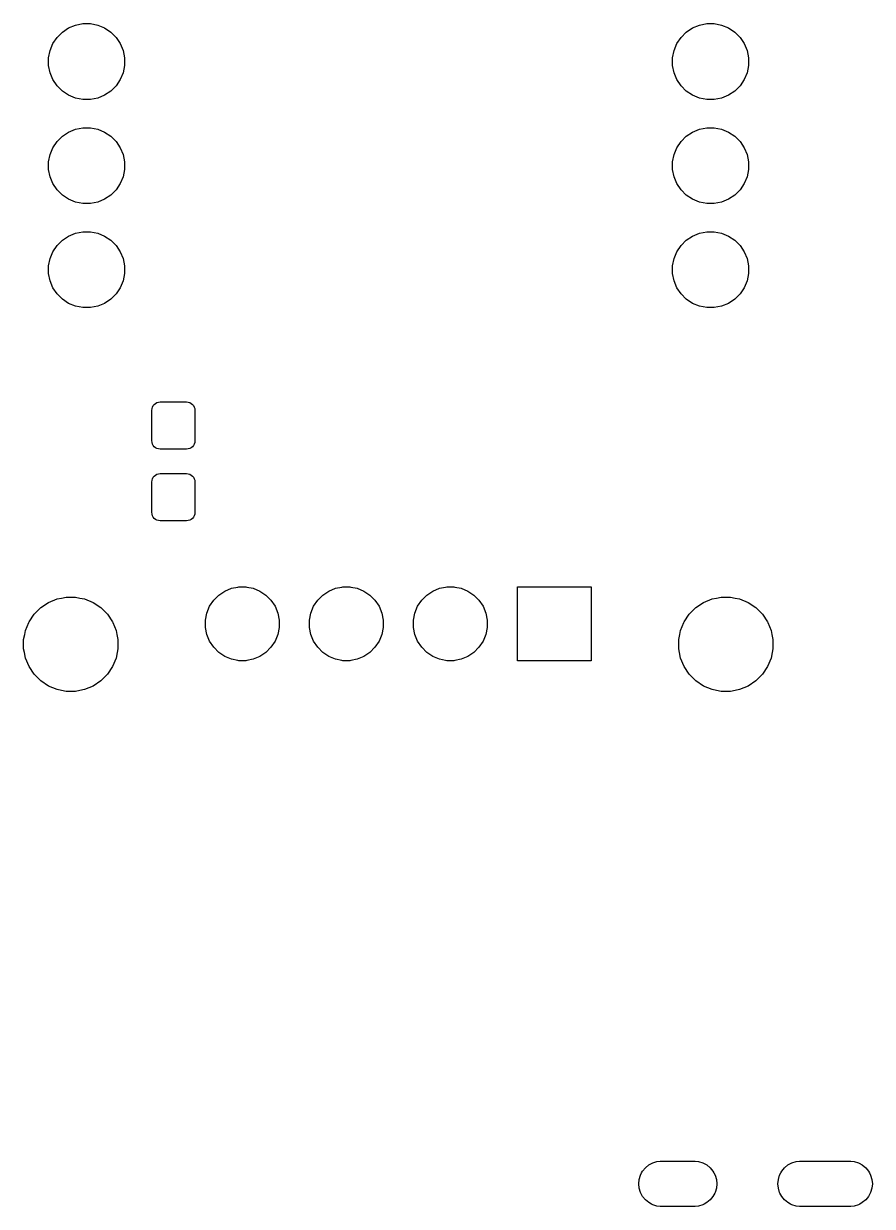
# Model space of a CAD drawing. Extents: x 70 to 347, y -163 to -55.
# Drawn here: x 326.44 to 347.18, y -108.62 to -79.75 of the extents above; entities that cross this region are included whole.
import ezdxf

# ---------------------------------------------------------------- set-up
doc = ezdxf.new("R2010")
doc.units = 0
doc.layers.add('BLACK', color=7, linetype='CONTINUOUS')

msp = doc.modelspace()

# ---------------------------------------------------------------- linework, layer by layer
at = {"layer": 'BLACK', "linetype": 'CONTINUOUS'}
for p, q in [((327.262, -80.0826), (327.391, -79.9534)), ((327.391, -79.9534), (327.543, -79.8519)), ((327.543, -79.8519), (327.712, -79.782)), ((327.712, -79.782), (327.891, -79.7464)), ((327.891, -79.7464), (328.074, -79.7464)), ((328.074, -79.7464), (328.253, -79.782)), ((328.253, -79.782), (328.422, -79.8519)), ((328.422, -79.8519), (328.574, -79.9534)), ((328.574, -79.9534), (328.703, -80.0826)), ((342.502, -80.0826), (342.631, -79.9534)), ((342.631, -79.9534), (342.783, -79.8519)), ((342.783, -79.8519), (342.952, -79.782)), ((342.952, -79.782), (343.131, -79.7464)), ((343.131, -79.7464), (343.314, -79.7464)), ((343.314, -79.7464), (343.493, -79.782)), ((343.493, -79.782), (343.662, -79.8519)), ((343.662, -79.8519), (343.814, -79.9534)), ((343.814, -79.9534), (343.943, -80.0826)), ((327.091, -80.4032), (327.161, -80.2345)), ((327.161, -80.2345), (327.262, -80.0826)), ((328.703, -80.0826), (328.804, -80.2345)), ((328.804, -80.2345), (328.874, -80.4032)), ((342.331, -80.4032), (342.401, -80.2345)), ((342.401, -80.2345), (342.502, -80.0826)), ((343.943, -80.0826), (344.044, -80.2345)), ((344.044, -80.2345), (344.114, -80.4032)), ((327.055, -80.5824), (327.091, -80.4032)), ((328.874, -80.4032), (328.91, -80.5824)), ((342.295, -80.5824), (342.331, -80.4032)), ((344.114, -80.4032), (344.15, -80.5824)), ((327.055, -80.765), (327.055, -80.5824)), ((327.091, -80.9442), (327.055, -80.765)), ((328.91, -80.765), (328.874, -80.9442)), ((328.91, -80.5824), (328.91, -80.765)), ((342.295, -80.765), (342.295, -80.5824)), ((342.331, -80.9442), (342.295, -80.765)), ((344.15, -80.765), (344.114, -80.9442)), ((344.15, -80.5824), (344.15, -80.765)), ((327.161, -81.1129), (327.091, -80.9442)), ((327.262, -81.2648), (327.161, -81.1129)), ((328.804, -81.1129), (328.703, -81.2648)), ((328.874, -80.9442), (328.804, -81.1129)), ((342.401, -81.1129), (342.331, -80.9442)), ((342.502, -81.2648), (342.401, -81.1129)), ((344.044, -81.1129), (343.943, -81.2648)), ((344.114, -80.9442), (344.044, -81.1129)), ((327.391, -81.394), (327.262, -81.2648)), ((327.543, -81.4955), (327.391, -81.394)), ((328.574, -81.394), (328.422, -81.4955)), ((328.703, -81.2648), (328.574, -81.394)), ((342.631, -81.394), (342.502, -81.2648)), ((342.783, -81.4955), (342.631, -81.394)), ((343.814, -81.394), (343.662, -81.4955)), ((343.943, -81.2648), (343.814, -81.394)), ((327.712, -81.5654), (327.543, -81.4955)), ((327.891, -81.601), (327.712, -81.5654)), ((328.074, -81.601), (327.891, -81.601)), ((328.253, -81.5654), (328.074, -81.601)), ((328.422, -81.4955), (328.253, -81.5654)), ((342.952, -81.5654), (342.783, -81.4955)), ((343.131, -81.601), (342.952, -81.5654)), ((343.314, -81.601), (343.131, -81.601)), ((343.493, -81.5654), (343.314, -81.601)), ((343.662, -81.4955), (343.493, -81.5654)), ((327.712, -82.322), (327.891, -82.2864)), ((327.891, -82.2864), (328.074, -82.2864)), ((328.074, -82.2864), (328.253, -82.322)), ((342.952, -82.322), (343.131, -82.2864)), ((343.131, -82.2864), (343.314, -82.2864)), ((343.314, -82.2864), (343.493, -82.322)), ((327.262, -82.6226), (327.391, -82.4934)), ((327.391, -82.4934), (327.543, -82.3919)), ((327.543, -82.3919), (327.712, -82.322)), ((328.253, -82.322), (328.422, -82.3919)), ((328.422, -82.3919), (328.574, -82.4934)), ((328.574, -82.4934), (328.703, -82.6226)), ((342.502, -82.6226), (342.631, -82.4934)), ((342.631, -82.4934), (342.783, -82.3919)), ((342.783, -82.3919), (342.952, -82.322)), ((343.493, -82.322), (343.662, -82.3919)), ((343.662, -82.3919), (343.814, -82.4934)), ((343.814, -82.4934), (343.943, -82.6226)), ((327.091, -82.9432), (327.161, -82.7745)), ((327.161, -82.7745), (327.262, -82.6226)), ((328.703, -82.6226), (328.804, -82.7745)), ((328.804, -82.7745), (328.874, -82.9432)), ((342.331, -82.9432), (342.401, -82.7745)), ((342.401, -82.7745), (342.502, -82.6226)), ((343.943, -82.6226), (344.044, -82.7745)), ((344.044, -82.7745), (344.114, -82.9432)), ((327.055, -83.1224), (327.091, -82.9432)), ((327.055, -83.305), (327.055, -83.1224)), ((328.874, -82.9432), (328.91, -83.1224)), ((328.91, -83.1224), (328.91, -83.305)), ((342.295, -83.1224), (342.331, -82.9432)), ((342.295, -83.305), (342.295, -83.1224)), ((344.114, -82.9432), (344.15, -83.1224)), ((344.15, -83.1224), (344.15, -83.305)), ((327.091, -83.4842), (327.055, -83.305)), ((328.91, -83.305), (328.874, -83.4842)), ((342.331, -83.4842), (342.295, -83.305)), ((344.15, -83.305), (344.114, -83.4842)), ((327.161, -83.6529), (327.091, -83.4842)), ((327.262, -83.8048), (327.161, -83.6529)), ((328.804, -83.6529), (328.703, -83.8048)), ((328.874, -83.4842), (328.804, -83.6529)), ((342.401, -83.6529), (342.331, -83.4842)), ((342.502, -83.8048), (342.401, -83.6529)), ((344.044, -83.6529), (343.943, -83.8048)), ((344.114, -83.4842), (344.044, -83.6529)), ((327.391, -83.934), (327.262, -83.8048)), ((327.543, -84.0355), (327.391, -83.934)), ((328.574, -83.934), (328.422, -84.0355)), ((328.703, -83.8048), (328.574, -83.934)), ((342.631, -83.934), (342.502, -83.8048)), ((342.783, -84.0355), (342.631, -83.934)), ((343.814, -83.934), (343.662, -84.0355)), ((343.943, -83.8048), (343.814, -83.934)), ((327.712, -84.1054), (327.543, -84.0355)), ((327.891, -84.141), (327.712, -84.1054)), ((328.074, -84.141), (327.891, -84.141)), ((328.253, -84.1054), (328.074, -84.141)), ((328.422, -84.0355), (328.253, -84.1054)), ((342.952, -84.1054), (342.783, -84.0355)), ((343.131, -84.141), (342.952, -84.1054)), ((343.314, -84.141), (343.131, -84.141)), ((343.493, -84.1054), (343.314, -84.141)), ((343.662, -84.0355), (343.493, -84.1054)), ((327.543, -84.9319), (327.712, -84.862)), ((327.712, -84.862), (327.891, -84.8264)), ((327.891, -84.8264), (328.074, -84.8264)), ((328.074, -84.8264), (328.253, -84.862)), ((328.253, -84.862), (328.422, -84.9319)), ((342.783, -84.9319), (342.952, -84.862)), ((342.952, -84.862), (343.131, -84.8264)), ((343.131, -84.8264), (343.314, -84.8264)), ((343.314, -84.8264), (343.493, -84.862)), ((343.493, -84.862), (343.662, -84.9319)), ((327.161, -85.3145), (327.262, -85.1626)), ((327.262, -85.1626), (327.391, -85.0334)), ((327.391, -85.0334), (327.543, -84.9319)), ((328.422, -84.9319), (328.574, -85.0334)), ((328.574, -85.0334), (328.703, -85.1626)), ((328.703, -85.1626), (328.804, -85.3145)), ((342.401, -85.3145), (342.502, -85.1626)), ((342.502, -85.1626), (342.631, -85.0334)), ((342.631, -85.0334), (342.783, -84.9319)), ((343.662, -84.9319), (343.814, -85.0334)), ((343.814, -85.0334), (343.943, -85.1626)), ((343.943, -85.1626), (344.044, -85.3145)), ((327.091, -85.4832), (327.161, -85.3145)), ((328.804, -85.3145), (328.874, -85.4832)), ((342.331, -85.4832), (342.401, -85.3145)), ((344.044, -85.3145), (344.114, -85.4832)), ((327.055, -85.6624), (327.091, -85.4832)), ((327.055, -85.845), (327.055, -85.6624)), ((328.874, -85.4832), (328.91, -85.6624)), ((328.91, -85.6624), (328.91, -85.845)), ((342.295, -85.6624), (342.331, -85.4832)), ((342.295, -85.845), (342.295, -85.6624)), ((344.114, -85.4832), (344.15, -85.6624)), ((344.15, -85.6624), (344.15, -85.845)), ((327.091, -86.0242), (327.055, -85.845)), ((327.161, -86.1929), (327.091, -86.0242)), ((328.874, -86.0242), (328.804, -86.1929)), ((328.91, -85.845), (328.874, -86.0242)), ((342.331, -86.0242), (342.295, -85.845)), ((342.401, -86.1929), (342.331, -86.0242)), ((344.114, -86.0242), (344.044, -86.1929)), ((344.15, -85.845), (344.114, -86.0242)), ((327.262, -86.3448), (327.161, -86.1929)), ((328.804, -86.1929), (328.703, -86.3448)), ((342.502, -86.3448), (342.401, -86.1929)), ((344.044, -86.1929), (343.943, -86.3448)), ((327.391, -86.474), (327.262, -86.3448)), ((327.543, -86.5755), (327.391, -86.474)), ((327.712, -86.6454), (327.543, -86.5755)), ((328.422, -86.5755), (328.253, -86.6454)), ((328.574, -86.474), (328.422, -86.5755)), ((328.703, -86.3448), (328.574, -86.474)), ((342.631, -86.474), (342.502, -86.3448)), ((342.783, -86.5755), (342.631, -86.474)), ((342.952, -86.6454), (342.783, -86.5755)), ((343.662, -86.5755), (343.493, -86.6454)), ((343.814, -86.474), (343.662, -86.5755)), ((343.943, -86.3448), (343.814, -86.474)), ((327.891, -86.681), (327.712, -86.6454)), ((328.074, -86.681), (327.891, -86.681)), ((328.253, -86.6454), (328.074, -86.681)), ((343.131, -86.681), (342.952, -86.6454)), ((343.314, -86.681), (343.131, -86.681)), ((343.493, -86.6454), (343.314, -86.681)), ((329.577, -89.1893), (329.581, -89.1442)), ((329.577, -89.9281), (329.577, -89.1893)), ((329.581, -89.1442), (329.592, -89.1067)), ((329.592, -89.1067), (329.611, -89.0721)), ((329.611, -89.0721), (329.636, -89.0419)), ((329.636, -89.0419), (329.666, -89.017)), ((329.666, -89.017), (329.701, -88.9985)), ((329.701, -88.9985), (329.738, -88.9871)), ((329.738, -88.9871), (329.783, -88.9827)), ((329.783, -88.9827), (330.422, -88.9827)), ((330.422, -88.9827), (330.467, -88.9871)), ((330.467, -88.9871), (330.505, -88.9985)), ((330.505, -88.9985), (330.539, -89.017)), ((330.539, -89.017), (330.569, -89.0419)), ((330.569, -89.0419), (330.594, -89.0721)), ((330.594, -89.0721), (330.613, -89.1067)), ((330.613, -89.1067), (330.624, -89.1442)), ((330.624, -89.1442), (330.629, -89.1893)), ((330.629, -89.1893), (330.629, -89.9281)), ((329.581, -89.9732), (329.577, -89.9281)), ((329.592, -90.0107), (329.581, -89.9732)), ((329.611, -90.0453), (329.592, -90.0107)), ((329.636, -90.0755), (329.611, -90.0453)), ((329.666, -90.1004), (329.636, -90.0755)), ((330.569, -90.0755), (330.539, -90.1004)), ((330.594, -90.0453), (330.569, -90.0755)), ((330.613, -90.0107), (330.594, -90.0453)), ((330.624, -89.9732), (330.613, -90.0107)), ((330.629, -89.9281), (330.624, -89.9732)), ((329.701, -90.1189), (329.666, -90.1004)), ((329.738, -90.1303), (329.701, -90.1189)), ((329.783, -90.1347), (329.738, -90.1303)), ((330.422, -90.1347), (329.783, -90.1347)), ((330.467, -90.1303), (330.422, -90.1347)), ((330.505, -90.1189), (330.467, -90.1303)), ((330.539, -90.1004), (330.505, -90.1189)), ((329.577, -90.9393), (329.581, -90.8942)), ((329.577, -91.6781), (329.577, -90.9393)), ((329.581, -90.8942), (329.592, -90.8567)), ((329.592, -90.8567), (329.611, -90.8221)), ((329.611, -90.8221), (329.636, -90.7919)), ((329.636, -90.7919), (329.666, -90.767)), ((329.666, -90.767), (329.701, -90.7485)), ((329.701, -90.7485), (329.738, -90.7371)), ((329.738, -90.7371), (329.783, -90.7327)), ((329.783, -90.7327), (330.422, -90.7327)), ((330.422, -90.7327), (330.467, -90.7371)), ((330.467, -90.7371), (330.505, -90.7485)), ((330.505, -90.7485), (330.539, -90.767)), ((330.539, -90.767), (330.569, -90.7919)), ((330.569, -90.7919), (330.594, -90.8221)), ((330.594, -90.8221), (330.613, -90.8567)), ((330.613, -90.8567), (330.624, -90.8942)), ((330.624, -90.8942), (330.629, -90.9393)), ((330.629, -90.9393), (330.629, -91.6781)), ((329.581, -91.7232), (329.577, -91.6781)), ((329.592, -91.7607), (329.581, -91.7232)), ((329.611, -91.7953), (329.592, -91.7607)), ((329.636, -91.8255), (329.611, -91.7953)), ((329.666, -91.8504), (329.636, -91.8255)), ((330.569, -91.8255), (330.539, -91.8504)), ((330.594, -91.7953), (330.569, -91.8255)), ((330.613, -91.7607), (330.594, -91.7953)), ((330.624, -91.7232), (330.613, -91.7607)), ((330.629, -91.6781), (330.624, -91.7232)), ((329.701, -91.8689), (329.666, -91.8504)), ((329.738, -91.8803), (329.701, -91.8689)), ((329.783, -91.8847), (329.738, -91.8803)), ((330.422, -91.8847), (329.783, -91.8847)), ((330.467, -91.8803), (330.422, -91.8847)), ((330.505, -91.8689), (330.467, -91.8803)), ((330.539, -91.8504), (330.505, -91.8689)), ((331.36, -93.6015), (331.524, -93.5336)), ((331.524, -93.5336), (331.673, -93.5039)), ((331.673, -93.5039), (331.698, -93.499)), ((331.698, -93.499), (331.875, -93.499)), ((331.875, -93.499), (331.9, -93.5039)), ((331.9, -93.5039), (332.049, -93.5336)), ((332.049, -93.5336), (332.213, -93.6015)), ((333.9, -93.6015), (334.064, -93.5336)), ((334.064, -93.5336), (334.213, -93.5039)), ((334.213, -93.5039), (334.238, -93.499)), ((334.238, -93.499), (334.415, -93.499)), ((334.415, -93.499), (334.44, -93.5039)), ((334.44, -93.5039), (334.589, -93.5336)), ((334.589, -93.5336), (334.753, -93.6015)), ((336.44, -93.6015), (336.604, -93.5336)), ((336.604, -93.5336), (336.753, -93.5039)), ((336.753, -93.5039), (336.778, -93.499)), ((336.778, -93.499), (336.955, -93.499)), ((336.955, -93.499), (336.98, -93.5039)), ((336.98, -93.5039), (337.129, -93.5336)), ((337.129, -93.5336), (337.293, -93.6015)), ((338.505, -95.301), (338.505, -93.499)), ((338.505, -93.499), (340.307, -93.499)), ((340.307, -93.499), (340.307, -95.301)), ((327.051, -93.88), (327.261, -93.7932)), ((327.261, -93.7932), (327.372, -93.7711)), ((327.372, -93.7711), (327.483, -93.749)), ((327.483, -93.749), (327.71, -93.749)), ((327.71, -93.749), (327.821, -93.7711)), ((327.821, -93.7711), (327.932, -93.7932)), ((327.932, -93.7932), (328.142, -93.88)), ((330.988, -93.9732), (331.087, -93.8256)), ((331.087, -93.8256), (331.212, -93.7001)), ((331.212, -93.7001), (331.36, -93.6015)), ((332.213, -93.6015), (332.361, -93.7001)), ((332.361, -93.7001), (332.486, -93.8256)), ((332.486, -93.8256), (332.585, -93.9732)), ((333.528, -93.9732), (333.627, -93.8256)), ((333.627, -93.8256), (333.752, -93.7001)), ((333.752, -93.7001), (333.9, -93.6015)), ((334.753, -93.6015), (334.901, -93.7001)), ((334.901, -93.7001), (335.026, -93.8256)), ((335.026, -93.8256), (335.125, -93.9732)), ((336.068, -93.9732), (336.167, -93.8256)), ((336.167, -93.8256), (336.292, -93.7001)), ((336.292, -93.7001), (336.44, -93.6015)), ((337.293, -93.6015), (337.441, -93.7001)), ((337.441, -93.7001), (337.566, -93.8256)), ((337.566, -93.8256), (337.665, -93.9732)), ((343.051, -93.88), (343.261, -93.7932)), ((343.261, -93.7932), (343.372, -93.7711)), ((343.372, -93.7711), (343.483, -93.749)), ((343.483, -93.749), (343.71, -93.749)), ((343.71, -93.749), (343.821, -93.7711)), ((343.821, -93.7711), (343.932, -93.7932)), ((343.932, -93.7932), (344.142, -93.88)), ((326.702, -94.1663), (326.863, -94.006)), ((326.863, -94.006), (327.051, -93.88)), ((328.142, -93.88), (328.33, -94.006)), ((328.33, -94.006), (328.49, -94.1663)), ((330.885, -94.3113), (330.92, -94.1372)), ((330.92, -94.1372), (330.988, -93.9732)), ((332.585, -93.9732), (332.653, -94.1372)), ((332.653, -94.1372), (332.687, -94.3113)), ((333.425, -94.3113), (333.46, -94.1372)), ((333.46, -94.1372), (333.528, -93.9732)), ((335.125, -93.9732), (335.193, -94.1372)), ((335.193, -94.1372), (335.227, -94.3113)), ((335.965, -94.3113), (336, -94.1372)), ((336, -94.1372), (336.068, -93.9732)), ((337.665, -93.9732), (337.733, -94.1372)), ((337.733, -94.1372), (337.767, -94.3113)), ((342.702, -94.1663), (342.863, -94.006)), ((342.863, -94.006), (343.051, -93.88)), ((344.142, -93.88), (344.33, -94.006)), ((344.33, -94.006), (344.49, -94.1663)), ((326.49, -94.5643), (326.571, -94.3679)), ((326.571, -94.3679), (326.576, -94.3548)), ((326.576, -94.3548), (326.702, -94.1663)), ((326.576, -94.3548), (326.576, -94.3548)), ((328.49, -94.1663), (328.616, -94.3548)), ((328.616, -94.3548), (328.616, -94.3548)), ((328.616, -94.3548), (328.622, -94.3679)), ((328.622, -94.3679), (328.703, -94.5643)), ((330.885, -94.4887), (330.885, -94.3113)), ((332.687, -94.3113), (332.687, -94.4887)), ((333.425, -94.4887), (333.425, -94.3113)), ((335.227, -94.3113), (335.227, -94.4887)), ((335.965, -94.4887), (335.965, -94.3113)), ((337.767, -94.3113), (337.767, -94.4887)), ((342.49, -94.5643), (342.571, -94.3679)), ((342.571, -94.3679), (342.576, -94.3548)), ((342.576, -94.3548), (342.702, -94.1663)), ((342.576, -94.3548), (342.576, -94.3548)), ((344.49, -94.1663), (344.616, -94.3548)), ((344.616, -94.3548), (344.616, -94.3548)), ((344.616, -94.3548), (344.622, -94.3679)), ((344.622, -94.3679), (344.703, -94.5643)), ((326.445, -94.7866), (326.47, -94.6628)), ((326.47, -94.6628), (326.49, -94.5643)), ((328.703, -94.5643), (328.723, -94.6628)), ((328.723, -94.6628), (328.747, -94.7866)), ((330.92, -94.6628), (330.885, -94.4887)), ((330.988, -94.8268), (330.92, -94.6628)), ((332.653, -94.6628), (332.585, -94.8268)), ((332.687, -94.4887), (332.653, -94.6628)), ((333.46, -94.6628), (333.425, -94.4887)), ((333.528, -94.8268), (333.46, -94.6628)), ((335.193, -94.6628), (335.125, -94.8268)), ((335.227, -94.4887), (335.193, -94.6628)), ((336, -94.6628), (335.965, -94.4887)), ((336.068, -94.8268), (336, -94.6628)), ((337.733, -94.6628), (337.665, -94.8268)), ((337.767, -94.4887), (337.733, -94.6628)), ((342.445, -94.7866), (342.47, -94.6628)), ((342.47, -94.6628), (342.49, -94.5643)), ((344.703, -94.5643), (344.723, -94.6628)), ((344.723, -94.6628), (344.747, -94.7866)), ((326.445, -95.0134), (326.445, -94.7866)), ((328.747, -94.7866), (328.747, -95.0134)), ((331.087, -94.9744), (330.988, -94.8268)), ((331.212, -95.0999), (331.087, -94.9744)), ((332.486, -94.9744), (332.361, -95.0999)), ((332.585, -94.8268), (332.486, -94.9744)), ((333.627, -94.9744), (333.528, -94.8268)), ((333.752, -95.0999), (333.627, -94.9744)), ((335.026, -94.9744), (334.901, -95.0999)), ((335.125, -94.8268), (335.026, -94.9744)), ((336.167, -94.9744), (336.068, -94.8268)), ((336.292, -95.0999), (336.167, -94.9744)), ((337.566, -94.9744), (337.441, -95.0999)), ((337.665, -94.8268), (337.566, -94.9744)), ((342.445, -95.0134), (342.445, -94.7866)), ((344.747, -94.7866), (344.747, -95.0134)), ((326.463, -95.0999), (326.445, -95.0134)), ((326.49, -95.2357), (326.463, -95.0999)), ((326.576, -95.4452), (326.49, -95.2357)), ((328.703, -95.2357), (328.616, -95.4452)), ((328.73, -95.0999), (328.703, -95.2357)), ((328.747, -95.0134), (328.73, -95.0999)), ((331.36, -95.1985), (331.212, -95.0999)), ((331.524, -95.2664), (331.36, -95.1985)), ((331.673, -95.2961), (331.524, -95.2664)), ((332.049, -95.2664), (331.9, -95.2961)), ((332.213, -95.1985), (332.049, -95.2664)), ((332.361, -95.0999), (332.213, -95.1985)), ((333.9, -95.1985), (333.752, -95.0999)), ((334.064, -95.2664), (333.9, -95.1985)), ((334.213, -95.2961), (334.064, -95.2664)), ((334.589, -95.2664), (334.44, -95.2961)), ((334.753, -95.1985), (334.589, -95.2664)), ((334.901, -95.0999), (334.753, -95.1985)), ((336.44, -95.1985), (336.292, -95.0999)), ((336.604, -95.2664), (336.44, -95.1985)), ((336.753, -95.2961), (336.604, -95.2664)), ((337.129, -95.2664), (336.98, -95.2961)), ((337.293, -95.1985), (337.129, -95.2664)), ((337.441, -95.0999), (337.293, -95.1985)), ((342.463, -95.0999), (342.445, -95.0134)), ((342.49, -95.2357), (342.463, -95.0999)), ((342.576, -95.4452), (342.49, -95.2357)), ((344.703, -95.2357), (344.616, -95.4452)), ((344.73, -95.0999), (344.703, -95.2357)), ((344.747, -95.0134), (344.73, -95.0999)), ((326.702, -95.6337), (326.576, -95.4452)), ((328.616, -95.4452), (328.49, -95.6337)), ((331.698, -95.301), (331.673, -95.2961)), ((331.875, -95.301), (331.698, -95.301)), ((331.9, -95.2961), (331.875, -95.301)), ((334.238, -95.301), (334.213, -95.2961)), ((334.415, -95.301), (334.238, -95.301)), ((334.44, -95.2961), (334.415, -95.301)), ((336.778, -95.301), (336.753, -95.2961)), ((336.955, -95.301), (336.778, -95.301)), ((336.98, -95.2961), (336.955, -95.301)), ((340.307, -95.301), (338.505, -95.301)), ((342.702, -95.6337), (342.576, -95.4452)), ((344.616, -95.4452), (344.49, -95.6337)), ((326.863, -95.794), (326.702, -95.6337)), ((327.051, -95.92), (326.863, -95.794)), ((328.33, -95.794), (328.142, -95.92)), ((328.49, -95.6337), (328.33, -95.794)), ((342.863, -95.794), (342.702, -95.6337)), ((343.051, -95.92), (342.863, -95.794)), ((344.33, -95.794), (344.142, -95.92)), ((344.49, -95.6337), (344.33, -95.794)), ((327.261, -96.0068), (327.051, -95.92)), ((327.372, -96.0289), (327.261, -96.0068)), ((327.483, -96.051), (327.372, -96.0289)), ((327.71, -96.051), (327.483, -96.051)), ((327.821, -96.0289), (327.71, -96.051)), ((327.932, -96.0068), (327.821, -96.0289)), ((328.142, -95.92), (327.932, -96.0068)), ((343.261, -96.0068), (343.051, -95.92)), ((343.372, -96.0289), (343.261, -96.0068)), ((343.483, -96.051), (343.372, -96.0289)), ((343.71, -96.051), (343.483, -96.051)), ((343.821, -96.0289), (343.71, -96.051)), ((343.932, -96.0068), (343.821, -96.0289)), ((344.142, -95.92), (343.932, -96.0068)), ((341.561, -107.766), (341.63, -107.682)), ((341.63, -107.682), (341.714, -107.613)), ((341.714, -107.613), (341.794, -107.571)), ((341.794, -107.571), (341.81, -107.562)), ((341.81, -107.562), (341.914, -107.53)), ((341.914, -107.53), (341.995, -107.522)), ((341.995, -107.522), (342.849, -107.522)), ((342.849, -107.522), (342.93, -107.53)), ((342.93, -107.53), (343.033, -107.562)), ((343.033, -107.562), (343.05, -107.571)), ((343.05, -107.571), (343.129, -107.613)), ((343.129, -107.613), (343.213, -107.682)), ((343.213, -107.682), (343.282, -107.766)), ((344.961, -107.766), (345.03, -107.682)), ((345.03, -107.682), (345.114, -107.613)), ((345.114, -107.613), (345.194, -107.571)), ((345.194, -107.571), (345.21, -107.562)), ((345.21, -107.562), (345.314, -107.53)), ((345.314, -107.53), (345.395, -107.522)), ((345.395, -107.522), (346.649, -107.522)), ((346.649, -107.522), (346.73, -107.53)), ((346.73, -107.53), (346.833, -107.562)), ((346.833, -107.562), (346.85, -107.571)), ((346.85, -107.571), (346.929, -107.613)), ((346.929, -107.613), (347.013, -107.682)), ((347.013, -107.682), (347.082, -107.766)), ((341.468, -108.073), (341.479, -107.965)), ((341.479, -107.965), (341.51, -107.862)), ((341.51, -107.862), (341.54, -107.805)), ((341.54, -107.805), (341.561, -107.766)), ((343.282, -107.766), (343.303, -107.805)), ((343.303, -107.805), (343.333, -107.862)), ((343.333, -107.862), (343.365, -107.965)), ((343.365, -107.965), (343.375, -108.073)), ((344.868, -108.073), (344.879, -107.965)), ((344.879, -107.965), (344.91, -107.862)), ((344.91, -107.862), (344.94, -107.805)), ((344.94, -107.805), (344.961, -107.766)), ((347.082, -107.766), (347.103, -107.805)), ((347.103, -107.805), (347.133, -107.862)), ((347.133, -107.862), (347.165, -107.965)), ((347.165, -107.965), (347.175, -108.073)), ((341.479, -108.181), (341.468, -108.073)), ((341.51, -108.285), (341.479, -108.181)), ((341.518, -108.301), (341.51, -108.285)), ((343.333, -108.285), (343.325, -108.301)), ((343.365, -108.181), (343.333, -108.285)), ((343.375, -108.073), (343.365, -108.181)), ((344.879, -108.181), (344.868, -108.073)), ((344.91, -108.285), (344.879, -108.181)), ((344.918, -108.301), (344.91, -108.285)), ((347.133, -108.285), (347.125, -108.301)), ((347.165, -108.181), (347.133, -108.285)), ((347.175, -108.073), (347.165, -108.181)), ((341.561, -108.381), (341.518, -108.301)), ((341.63, -108.465), (341.561, -108.381)), ((341.714, -108.534), (341.63, -108.465)), ((341.777, -108.568), (341.714, -108.534)), ((341.81, -108.585), (341.777, -108.568)), ((343.066, -108.568), (343.033, -108.585)), ((343.129, -108.534), (343.066, -108.568)), ((343.213, -108.465), (343.129, -108.534)), ((343.282, -108.381), (343.213, -108.465)), ((343.325, -108.301), (343.282, -108.381)), ((344.961, -108.381), (344.918, -108.301)), ((345.03, -108.465), (344.961, -108.381)), ((345.114, -108.534), (345.03, -108.465)), ((345.177, -108.568), (345.114, -108.534)), ((345.21, -108.585), (345.177, -108.568)), ((346.866, -108.568), (346.833, -108.585)), ((346.929, -108.534), (346.866, -108.568)), ((347.013, -108.465), (346.929, -108.534)), ((347.082, -108.381), (347.013, -108.465)), ((347.125, -108.301), (347.082, -108.381)), ((341.914, -108.616), (341.81, -108.585)), ((341.995, -108.624), (341.914, -108.616)), ((342.849, -108.624), (341.995, -108.624)), ((342.93, -108.616), (342.849, -108.624)), ((343.033, -108.585), (342.93, -108.616)), ((345.314, -108.616), (345.21, -108.585)), ((345.395, -108.624), (345.314, -108.616)), ((346.649, -108.624), (345.395, -108.624)), ((346.73, -108.616), (346.649, -108.624)), ((346.833, -108.585), (346.73, -108.616))]:
    msp.add_line(p, q, dxfattribs=at)

doc.saveas('drawing.dxf')
